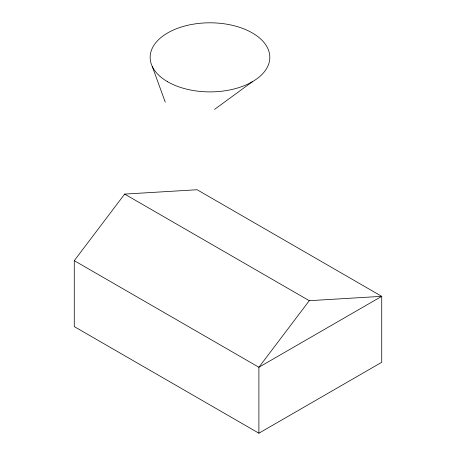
<?xml version="1.0" encoding="UTF-8"?>
<svg xmlns="http://www.w3.org/2000/svg" width="456" height="456" viewBox="0 0 456 456"><rect width="100%" height="100%" fill="white"/><g stroke="black" fill="none" stroke-linecap="round" stroke-linejoin="round"><path stroke-width="0.68" d="M74.271 260.661L124.653 194.096L197.1 189.742L381.729 296.337L381.729 362.286L258.9 433.2L74.271 326.604L74.271 260.661L258.9 367.257L381.729 296.337L309.282 300.692L124.653 194.096M309.282 300.692L258.9 367.257L258.9 433.2M214.576 109.372L252.299 81.778M152.19 66.291L165.266 102.172M167.677 81.778A59.839 34.548 0 0 0 267.786 66.291A59.839 34.548 0 0 0 194.501 23.98A59.839 34.548 0 0 0 167.677 81.778"/></g></svg>
